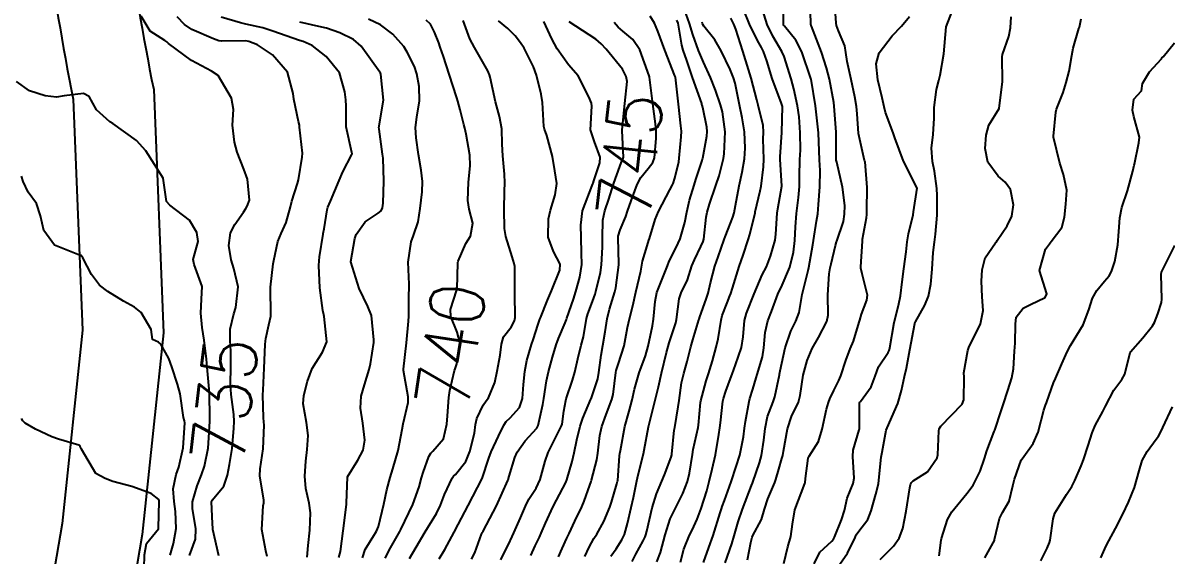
# Model space of a CAD drawing. Header units: metres. Extents: x 318500 to 325275, y 7408834 to 7428799.
# Drawn here: x 322055.6 to 322140.5, y 7417066.6 to 7417106.1 of the extents above; entities that cross this region are included whole.
import ezdxf
from ezdxf.enums import TextEntityAlignment as Align

# ---------------------------------------------------------------- set-up
doc = ezdxf.new("R2010")
doc.units = ezdxf.units.M
doc.header["$MEASUREMENT"] = 0
for name, color, linetype in [('Cotas', 45, 'Continuous'), ('Curvas de Nivel 1m', 11, 'Continuous'), ('Curvas de Nivel 5m', 15, 'Continuous'), ('Vias Primárias', 230, 'Continuous')]:
    doc.layers.add(name, color=color, linetype=linetype)
doc.styles.add('Style-STANDARD', font='STANDARD.shx')

msp = doc.modelspace()

# ---------------------------------------------------------------- linework, layer by layer
at = {"layer": 'Curvas de Nivel 1m', "flags": 128}
for points, elevation in [([(322099.292, 7417066.518), (322099.674, 7417067.05), (322100.105, 7417067.712), (322100.29, 7417068.131), (322100.516, 7417068.945), (322100.799, 7417070.124), (322100.974, 7417070.868), (322101.221, 7417072.118), (322101.312, 7417072.551), (322101.713, 7417074.111), (322101.773, 7417074.396), (322102.085, 7417076.106), (322102.419, 7417077.493), (322102.582, 7417078.099), (322102.832, 7417079.099), (322103.041, 7417080.092), (322103.416, 7417081.637), (322103.54, 7417082.085), (322103.611, 7417082.346), (322103.886, 7417083.172), (322104.124, 7417083.851), (322104.174, 7417084.077), (322104.368, 7417085.63), (322104.514, 7417086.074), (322104.972, 7417087.038), (322105.312, 7417088.066), (322105.491, 7417088.53), (322105.972, 7417089.518), (322106.144, 7417089.891), (322106.187, 7417090.057), (322106.361, 7417091.699), (322106.431, 7417092.054), (322106.616, 7417092.651), (322107.095, 7417094.044), (322107.321, 7417094.76), (322107.654, 7417096.036), (322107.713, 7417096.388), (322107.765, 7417098.035), (322107.583, 7417099.516), (322107.435, 7417100.04), (322107.048, 7417101.124), (322106.682, 7417102.052), (322106.157, 7417103.213), (322105.791, 7417104.066), (322105.373, 7417105.264), (322105.118, 7417106.076), (322104.5, 7417107.802)], 748), ([(322106.163, 7417066.052), (322106.559, 7417067.165), (322106.874, 7417068.042), (322107.4, 7417069.727), (322107.497, 7417070.033), (322107.552, 7417070.192), (322107.719, 7417070.649), (322108.217, 7417072.023), (322108.605, 7417073.17), (322108.854, 7417074.014), (322109.14, 7417075.366), (322109.224, 7417076.008), (322109.29, 7417076.515), (322109.559, 7417078.004), (322109.614, 7417078.212), (322109.834, 7417078.909), (322110.077, 7417079.767), (322110.15, 7417079.997), (322110.54, 7417081.317), (322110.65, 7417081.992), (322110.751, 7417083.127), (322110.951, 7417083.989), (322111.208, 7417084.69), (322111.685, 7417085.982), (322111.764, 7417086.149), (322111.935, 7417086.458), (322112.571, 7417087.971), (322112.845, 7417089.089), (322112.939, 7417089.966), (322112.995, 7417090.965), (322113.07, 7417091.964), (322113.213, 7417093.153), (322113.287, 7417093.961), (322113.3, 7417094.702), (322113.329, 7417095.961), (322113.363, 7417096.668), (322113.354, 7417097.961), (322113.27, 7417099.131), (322113.157, 7417099.964), (322112.882, 7417101.215), (322112.675, 7417101.972), (322112.164, 7417103.612), (322111.995, 7417103.983), (322111.313, 7417105.125), (322110.894, 7417105.999), (322110.303, 7417107.924)], 752), ([(322107.785, 7417066.028), (322108.264, 7417067.438), (322108.439, 7417068.019), (322108.744, 7417069.053), (322109.066, 7417070.01), (322109.738, 7417071.762), (322109.809, 7417071.929), (322109.836, 7417071.999), (322110.32, 7417073.436), (322110.463, 7417073.993), (322110.652, 7417075.121), (322110.746, 7417075.99), (322110.919, 7417076.873), (322111.341, 7417077.985), (322111.462, 7417078.347), (322111.801, 7417079.98), (322111.81, 7417080.021), (322111.853, 7417080.271), (322112.224, 7417081.975), (322112.646, 7417083.211), (322113.032, 7417083.963), (322113.261, 7417084.608), (322113.5, 7417085.956), (322113.948, 7417087.739), (322114, 7417087.949), (322114.287, 7417089.633), (322114.335, 7417089.945), (322114.561, 7417091.382), (322114.652, 7417091.94), (322114.716, 7417092.642), (322114.815, 7417093.942), (322114.824, 7417095.167), (322114.773, 7417095.943), (322114.736, 7417097.287), (322114.71, 7417097.944), (322114.53, 7417099.521), (322114.473, 7417099.946), (322114.154, 7417101.935), (322114.141, 7417101.985), (322113.465, 7417103.961), (322113.036, 7417104.825), (322112.189, 7417105.868), (322112.141, 7417105.932), (322112.116, 7417105.981), (322112.097, 7417106.076), (322112.109, 7417107.982)], 753), ([(322109.435, 7417066.232), (322109.683, 7417067.518), (322109.774, 7417067.914), (322109.817, 7417067.999), (322110.463, 7417069.238), (322110.698, 7417069.99), (322110.954, 7417070.761), (322111.46, 7417071.983), (322111.528, 7417072.197), (322111.755, 7417072.983), (322111.986, 7417073.757), (322112.047, 7417073.976), (322112.111, 7417074.311), (322112.397, 7417075.971), (322112.71, 7417076.873), (322113.212, 7417077.959), (322113.345, 7417078.44), (322113.576, 7417079.954), (322113.861, 7417081.056), (322114.239, 7417081.944), (322114.697, 7417082.753), (322115.336, 7417083.928), (322115.431, 7417084.403), (322115.396, 7417085.928), (322115.49, 7417087.472), (322115.576, 7417087.926), (322115.647, 7417088.232), (322115.975, 7417089.589), (322116.048, 7417089.851), (322116.066, 7417089.919), (322116.555, 7417091.361), (322116.65, 7417091.914), (322116.656, 7417092.553), (322116.49, 7417093.923), (322116.058, 7417095.771), (322116.024, 7417095.93), (322116.021, 7417095.97), (322116.023, 7417097.931), (322116.02, 7417098.001), (322115.874, 7417099.932), (322115.843, 7417100.204), (322115.513, 7417101.936), (322115.304, 7417102.787), (322114.941, 7417103.942), (322114.189, 7417105.88), (322114.167, 7417105.927), (322114.156, 7417105.951), (322114.149, 7417105.992), (322114.08, 7417107.952)], 754), ([(322116.296, 7417065.914), (322116.855, 7417066.725), (322117.428, 7417067.903), (322117.509, 7417068.086), (322117.697, 7417068.374), (322118.365, 7417069.236), (322118.628, 7417069.886), (322118.97, 7417071.119), (322119.154, 7417071.879), (322119.221, 7417072.405), (322119.372, 7417073.876), (322119.426, 7417074.224), (322119.744, 7417075.871), (322119.802, 7417076.038), (322120.607, 7417077.858), (322120.862, 7417078.827), (322121.087, 7417079.851), (322121.244, 7417080.465), (322121.502, 7417081.846), (322121.863, 7417083.804), (322121.87, 7417083.84), (322121.876, 7417083.865), (322121.901, 7417083.921), (322122.604, 7417085.149), (322122.876, 7417085.831), (322123.053, 7417086.72), (322123.14, 7417087.828), (322123.22, 7417089.075), (322123.312, 7417089.83), (322123.401, 7417090.417), (322123.527, 7417091.827), (322123.511, 7417093.307), (322123.486, 7417093.828), (322123.333, 7417095.115), (322123.177, 7417095.833), (322123.087, 7417096.822), (322123.224, 7417097.833), (322123.306, 7417099.03), (322123.292, 7417099.832), (322123.47, 7417101.17), (322123.635, 7417101.828), (322123.74, 7417102.233), (322124.025, 7417103.822), (322124.19, 7417105.82), (322124.963, 7417107.809)], 757), ([(322104.45, 7417066.072), (322104.702, 7417067.042), (322105.122, 7417068.066), (322105.317, 7417068.44), (322105.702, 7417069.255), (322105.999, 7417070.056), (322106.41, 7417071.369), (322106.6, 7417072.047), (322106.821, 7417072.977), (322107.067, 7417074.041), (322107.303, 7417075.555), (322107.372, 7417076.036), (322107.425, 7417076.407), (322107.605, 7417078.033), (322107.644, 7417078.212), (322107.831, 7417078.759), (322108.173, 7417079.697), (322108.292, 7417080.023), (322108.548, 7417080.71), (322108.98, 7417082.013), (322109.102, 7417082.792), (322109.209, 7417084.01), (322109.354, 7417084.563), (322109.93, 7417086), (322110.535, 7417087.403), (322110.834, 7417087.991), (322111.155, 7417088.795), (322111.487, 7417089.985), (322111.55, 7417090.421), (322111.641, 7417091.984), (322111.68, 7417092.317), (322111.984, 7417093.98), (322111.984, 7417094.028), (322111.867, 7417095.982), (322111.866, 7417096.18), (322111.984, 7417097.982), (322112.03, 7417099.902), (322112.02, 7417099.981), (322111.968, 7417100.126), (322111.273, 7417101.993), (322110.863, 7417103.296), (322110.612, 7417104.003), (322110.463, 7417104.296), (322110.178, 7417104.815), (322109.592, 7417106.016), (322109.163, 7417107.063)], 751), ([(322073.756, 7417066.479), (322073.666, 7417066.908), (322073.37, 7417068.485), (322073.467, 7417070.243), (322073.523, 7417070.483), (322073.522, 7417070.674), (322073.221, 7417072.488), (322073.248, 7417072.986), (322073.474, 7417074.484), (322073.543, 7417076.239), (322073.526, 7417076.484), (322073.498, 7417076.781), (322073.451, 7417078.486), (322073.46, 7417078.851), (322073.532, 7417080.485), (322073.612, 7417082.229), (322073.637, 7417082.483), (322073.674, 7417082.682), (322073.888, 7417083.69), (322074.032, 7417084.344), (322074.044, 7417084.479), (322074.014, 7417086.394), (322074.017, 7417086.479), (322074.21, 7417088.215), (322074.25, 7417088.477), (322074.559, 7417089.887), (322074.793, 7417090.472), (322075.167, 7417091.293), (322075.491, 7417092.465), (322075.601, 7417092.877), (322076.027, 7417094.195), (322076.092, 7417094.459), (322076.364, 7417096.147), (322076.381, 7417096.455), (322076.173, 7417098.374), (322076.163, 7417098.459), (322076.16, 7417098.528), (322076.093, 7417098.795), (322075.739, 7417100.464), (322075.694, 7417100.886), (322075.286, 7417102.469), (322074.159, 7417103.758), (322073.035, 7417104.497), (322072.412, 7417104.746), (322072.173, 7417104.781), (322070.386, 7417104.75), (322070.172, 7417104.784), (322069.772, 7417104.946), (322068.181, 7417105.62), (322067.617, 7417106.001), (322067.073, 7417106.577)], 736), ([(322076.739, 7417066.444), (322076.805, 7417067.311), (322076.921, 7417068.442), (322076.991, 7417069.729), (322076.892, 7417070.442), (322076.643, 7417071.53), (322076.556, 7417072.448), (322076.627, 7417073.577), (322076.745, 7417074.445), (322076.799, 7417075.464), (322076.676, 7417076.447), (322076.431, 7417077.83), (322076.477, 7417078.45), (322076.766, 7417079.516), (322077.1, 7417080.441), (322077.862, 7417081.666), (322078.2, 7417082.425), (322078.008, 7417084.319), (322077.98, 7417084.429), (322077.905, 7417084.769), (322077.669, 7417086.434), (322077.599, 7417088.088), (322077.617, 7417088.435), (322077.655, 7417088.734), (322077.924, 7417090.431), (322077.935, 7417090.477), (322077.986, 7417090.829), (322078.21, 7417092.224), (322078.272, 7417092.426), (322078.476, 7417092.884), (322079.1, 7417094.414), (322079.389, 7417095.06), (322080.059, 7417096.336), (322080.079, 7417096.38), (322080.079, 7417096.4), (322080.061, 7417096.481), (322079.638, 7417098.407), (322079.626, 7417099.928), (322079.611, 7417100.407), (322079.532, 7417100.995), (322079.139, 7417102.415), (322078.158, 7417103.634), (322077.117, 7417104.446), (322076.446, 7417104.729), (322076.174, 7417104.811), (322075.667, 7417104.973), (322074.18, 7417105.5), (322073.432, 7417105.74), (322072.185, 7417106.034), (322071.79, 7417106.12), (322070.349, 7417106.538)], 737), ([(322079.093, 7417066.408), (322079.218, 7417066.855), (322079.402, 7417068.404), (322079.653, 7417070.344), (322079.658, 7417070.401), (322079.659, 7417070.452), (322079.74, 7417072.4), (322080.503, 7417073.648), (322080.9, 7417074.389), (322081.027, 7417075.138), (322080.858, 7417076.389), (322080.702, 7417077.496), (322080.754, 7417078.391), (322080.985, 7417079.236), (322081.346, 7417080.385), (322081.445, 7417080.793), (322081.675, 7417082.382), (322081.68, 7417082.575), (322081.51, 7417084.384), (322081.247, 7417085.05), (322080.587, 7417086.393), (322079.987, 7417088.362), (322079.99, 7417088.4), (322080.271, 7417090.101), (322080.369, 7417090.396), (322081.048, 7417091.335), (322082.004, 7417091.991), (322082.222, 7417092.161), (322082.324, 7417092.375), (322082.371, 7417092.732), (322082.419, 7417094.374), (322082.369, 7417096.062), (322082.338, 7417096.376), (322082.088, 7417098.228), (322082.069, 7417098.38), (322082.07, 7417098.4), (322082.091, 7417098.473), (322082.404, 7417100.376), (322082.215, 7417102.303), (322082.188, 7417102.379), (322082.141, 7417102.467), (322080.739, 7417104.394), (322080.175, 7417104.873), (322079.154, 7417105.39), (322078.183, 7417105.72), (322077.603, 7417105.857), (322076.187, 7417106.169)], 738), ([(322080.842, 7417066.388), (322081.039, 7417067.017), (322081.685, 7417068.038), (322081.821, 7417068.245), (322081.89, 7417068.377), (322082.021, 7417068.703), (322082.436, 7417070.369), (322082.656, 7417071.436), (322082.888, 7417072.363), (322083.106, 7417073.003), (322083.495, 7417074.354), (322083.786, 7417075.909), (322083.869, 7417076.349), (322084.227, 7417077.93), (322084.237, 7417078.344), (322083.895, 7417080.304), (322083.888, 7417080.349), (322083.892, 7417080.391), (322084.11, 7417082.346), (322084.266, 7417083.972), (322084.277, 7417084.344), (322084.293, 7417085.976), (322084.313, 7417086.344), (322084.315, 7417086.725), (322084.232, 7417088.346), (322084.466, 7417089.849), (322084.641, 7417090.34), (322084.976, 7417091.355), (322085.12, 7417092.333), (322085.268, 7417093.577), (322085.3, 7417094.331), (322085.189, 7417095.186), (322085, 7417096.336), (322084.828, 7417097.589), (322084.779, 7417098.34), (322084.873, 7417099.114), (322085.088, 7417100.335), (322085.062, 7417101.4), (322084.874, 7417102.339), (322084.698, 7417102.891), (322084.164, 7417103.943), (322083.905, 7417104.354), (322083.104, 7417105.291), (322082.186, 7417105.963), (322081.289, 7417106.389)], 739), ([(322084.338, 7417066.34), (322084.836, 7417067.169), (322085.505, 7417068.323), (322085.693, 7417068.631), (322086.343, 7417069.674), (322086.644, 7417070.311), (322086.942, 7417071.088), (322087.498, 7417072.302), (322087.597, 7417072.447), (322087.744, 7417072.588), (322088.508, 7417073.54), (322088.822, 7417074.284), (322089.154, 7417075.649), (322089.244, 7417076.278), (322089.337, 7417076.736), (322089.812, 7417077.719), (322090.038, 7417078.045), (322090.198, 7417078.264), (322090.674, 7417079.421), (322090.841, 7417080.255), (322091.058, 7417081.449), (322091.163, 7417082.251), (322091.318, 7417082.809), (322091.889, 7417083.525), (322092.132, 7417084.002), (322092.174, 7417084.237), (322092.158, 7417086.006), (322092.162, 7417086.238), (322092.155, 7417088.031), (322092.118, 7417088.238), (322091.958, 7417088.742), (322091.499, 7417090.247), (322091.379, 7417090.859), (322091.368, 7417092.25), (322091.395, 7417093.621), (322091.41, 7417094.249), (322091.394, 7417094.895), (322091.27, 7417096.252), (322091.22, 7417097.106), (322091.186, 7417098.254), (322091.021, 7417099.178), (322090.728, 7417100.261), (322090.322, 7417102.083), (322090.266, 7417102.268), (322090.144, 7417102.563), (322089.155, 7417104.285), (322088.822, 7417104.936), (322088.322, 7417106.298)], 741), ([(322086.527, 7417066.311), (322086.97, 7417067.008), (322087.646, 7417068.3), (322087.664, 7417068.327), (322087.691, 7417068.386), (322088.691, 7417070.285), (322089.74, 7417072.27), (322090.231, 7417073.795), (322090.408, 7417074.26), (322090.95, 7417075.421), (322091.338, 7417076.247), (322091.515, 7417076.523), (322091.798, 7417076.779), (322092.497, 7417077.546), (322092.721, 7417078.231), (322092.802, 7417079.264), (322092.895, 7417080.23), (322093.048, 7417081.038), (322093.398, 7417082.225), (322093.517, 7417082.582), (322093.893, 7417083.74), (322094.013, 7417084.103), (322094.056, 7417084.218), (322094.595, 7417085.534), (322094.888, 7417086.206), (322095.505, 7417087.756), (322095.514, 7417088.197), (322095.023, 7417089.145), (322094.623, 7417090.21), (322094.652, 7417091.558), (322094.801, 7417092.208), (322095.157, 7417093.338), (322095.27, 7417094.201), (322095.125, 7417095.123), (322094.956, 7417096.207), (322094.539, 7417097.757), (322094.36, 7417098.216), (322094.31, 7417098.435), (322094.222, 7417100.218), (322094.119, 7417100.834), (322093.756, 7417102.224), (322093.533, 7417102.843), (322092.848, 7417104.233), (322092.585, 7417104.646), (322092.179, 7417105.15), (322091.632, 7417105.696), (322090.944, 7417106.259)], 742), ([(322088.943, 7417066.281), (322089.187, 7417066.757), (322089.688, 7417068.143), (322089.723, 7417068.236), (322089.738, 7417068.269), (322089.801, 7417068.378), (322090.805, 7417070.254), (322091.636, 7417072.139), (322091.682, 7417072.241), (322091.694, 7417072.287), (322091.743, 7417072.461), (322092.157, 7417073.844), (322092.329, 7417074.234), (322092.931, 7417075.076), (322093.788, 7417076.029), (322093.889, 7417076.219), (322094.247, 7417077.78), (322094.318, 7417078.213), (322094.507, 7417079.543), (322094.659, 7417080.208), (322094.957, 7417081.3), (322095.223, 7417082.2), (322095.394, 7417082.68), (322095.895, 7417083.836), (322095.996, 7417084.092), (322096.025, 7417084.188), (322096.505, 7417085.598), (322096.694, 7417086.179), (322096.995, 7417087.229), (322097.13, 7417088.172), (322097.114, 7417089.022), (322097.088, 7417090.173), (322097.07, 7417091.098), (322097.183, 7417092.172), (322097.902, 7417094.036), (322097.952, 7417094.161), (322097.972, 7417094.219), (322098.033, 7417094.387), (322098.473, 7417095.736), (322098.492, 7417096.156), (322098.077, 7417097.292), (322097.772, 7417098.165), (322097.878, 7417099.934), (322097.852, 7417100.164), (322097.655, 7417100.629), (322096.854, 7417102.179), (322096.152, 7417103.011), (322095.308, 7417104.203), (322094.906, 7417104.938), (322094.308, 7417106.218)], 743), ([(322091.105, 7417066.248), (322091.292, 7417066.619), (322091.677, 7417067.386), (322091.963, 7417067.96), (322092.091, 7417068.236), (322092.585, 7417069.347), (322092.944, 7417070.228), (322093.191, 7417070.752), (322093.73, 7417071.574), (322094.044, 7417072.215), (322094.413, 7417073.557), (322094.63, 7417074.207), (322095.443, 7417075.851), (322095.616, 7417076.193), (322095.662, 7417076.322), (322095.806, 7417077.285), (322095.933, 7417078.074), (322095.959, 7417078.188), (322096.434, 7417079.588), (322096.622, 7417080.178), (322096.842, 7417081.158), (322097.09, 7417082.172), (322097.247, 7417082.802), (322097.486, 7417084.166), (322097.57, 7417084.5), (322097.919, 7417085.417), (322098.12, 7417085.966), (322098.182, 7417086.157), (322098.514, 7417087.585), (322098.598, 7417088.154), (322098.671, 7417089.452), (322098.67, 7417090.153), (322098.693, 7417091.46), (322098.83, 7417092.152), (322099.134, 7417093.034), (322099.49, 7417094.145), (322099.623, 7417094.557), (322100.054, 7417095.716), (322100.188, 7417096.008), (322100.228, 7417096.137), (322100.12, 7417098.109), (322100.117, 7417098.14), (322100.118, 7417098.167), (322100.335, 7417100.137), (322100.494, 7417101.776), (322100.436, 7417102.136), (322100.148, 7417102.689), (322098.94, 7417104.158), (322098.57, 7417104.561), (322098.177, 7417104.908), (322096.19, 7417106.19)], 744), ([(322095.391, 7417066.467), (322095.673, 7417067.072), (322096.026, 7417067.843), (322096.184, 7417068.183), (322096.622, 7417069.099), (322097.124, 7417070.169), (322097.299, 7417070.584), (322097.734, 7417071.793), (322097.829, 7417072.069), (322097.856, 7417072.159), (322098.242, 7417073.676), (322098.319, 7417074.155), (322098.474, 7417075.462), (322098.62, 7417076.152), (322098.927, 7417077.025), (322099.354, 7417078.145), (322099.447, 7417078.522), (322099.661, 7417080.142), (322099.69, 7417080.304), (322099.857, 7417080.81), (322100.275, 7417082.134), (322100.526, 7417083.495), (322100.67, 7417084.128), (322100.926, 7417085.113), (322101.135, 7417086.122), (322101.512, 7417087.683), (322101.595, 7417088.115), (322101.638, 7417088.431), (322101.972, 7417089.56), (322102.113, 7417089.973), (322102.154, 7417090.107), (322102.581, 7417091.521), (322102.822, 7417092.098), (322103.657, 7417093.717), (322103.864, 7417094.082), (322103.92, 7417094.193), (322104.037, 7417094.574), (322104.324, 7417095.809), (322104.368, 7417096.077), (322104.51, 7417097.65), (322104.53, 7417098.076), (322104.496, 7417098.478), (322104.3, 7417100.087), (322104.133, 7417101.636), (322104.077, 7417102.091), (322104.051, 7417102.181), (322103.296, 7417104.099), (322102.778, 7417105.51), (322102.541, 7417106.106), (322102.198, 7417106.62)], 746), ([(322097.346, 7417066.483), (322097.675, 7417067.17), (322098.024, 7417067.817), (322098.236, 7417068.155), (322098.763, 7417069.086), (322099.211, 7417070.145), (322099.338, 7417070.522), (322099.736, 7417071.876), (322099.788, 7417072.09), (322099.796, 7417072.139), (322099.932, 7417073.973), (322099.956, 7417074.137), (322099.992, 7417074.356), (322100.326, 7417076.132), (322100.658, 7417077.277), (322100.869, 7417078.124), (322101.035, 7417078.919), (322101.393, 7417080.117), (322101.863, 7417081.392), (322102.069, 7417082.107), (322102.378, 7417083.618), (322102.459, 7417084.102), (322102.583, 7417085.437), (322102.711, 7417086.098), (322103.191, 7417087.339), (322103.49, 7417088.087), (322103.629, 7417088.411), (322103.965, 7417089.079), (322104.295, 7417089.757), (322104.427, 7417090.076), (322104.779, 7417091.292), (322104.923, 7417092.071), (322105.126, 7417092.962), (322105.468, 7417094.066), (322105.602, 7417094.499), (322106.058, 7417095.899), (322106.097, 7417096.021), (322106.107, 7417096.059), (322106.425, 7417097.715), (322106.447, 7417098.055), (322106.407, 7417098.369), (322106.108, 7417099.824), (322106.066, 7417100.017), (322106.056, 7417100.061), (322106.04, 7417100.132), (322105.349, 7417102.072), (322104.924, 7417103.313), (322104.647, 7417104.083), (322104.549, 7417104.459), (322104.276, 7417106.089), (322104.194, 7417106.325)], 747), ([(322100.861, 7417066.122), (322101.133, 7417066.653), (322101.683, 7417067.646), (322101.838, 7417067.957), (322101.892, 7417068.107), (322101.96, 7417068.373), (322102.356, 7417070.1), (322102.67, 7417071.152), (322103.072, 7417072.09), (322103.272, 7417072.562), (322103.767, 7417073.871), (322103.82, 7417074.028), (322103.828, 7417074.079), (322103.996, 7417075.869), (322104.03, 7417076.078), (322104.291, 7417077.597), (322104.357, 7417078.075), (322104.54, 7417079.373), (322104.709, 7417080.071), (322104.963, 7417080.965), (322105.232, 7417082.066), (322105.371, 7417082.571), (322105.828, 7417084.061), (322105.844, 7417084.118), (322105.903, 7417084.277), (322106.374, 7417085.603), (322106.513, 7417086.051), (322106.694, 7417086.805), (322107.007, 7417088.044), (322107.251, 7417088.75), (322107.706, 7417090.034), (322107.776, 7417090.24), (322107.991, 7417090.791), (322108.344, 7417091.686), (322108.445, 7417092.023), (322108.553, 7417092.56), (322108.827, 7417094.018), (322109.035, 7417095.025), (322109.203, 7417096.013), (322109.264, 7417096.821), (322109.207, 7417098.019), (322109.043, 7417099.078), (322108.849, 7417100.023), (322108.511, 7417101.649), (322108.407, 7417102.027), (322108.149, 7417102.659), (322107.476, 7417104.04), (322107.002, 7417104.871), (322106.188, 7417105.873), (322106.124, 7417105.996), (322106.103, 7417106.061), (322106.072, 7417106.182)], 749), ([(322114.379, 7417065.939), (322114.804, 7417066.802), (322115.686, 7417067.635), (322115.829, 7417067.777), (322115.901, 7417067.918), (322116.412, 7417069.21), (322116.631, 7417069.911), (322116.827, 7417070.811), (322117.27, 7417071.905), (322117.352, 7417072.297), (322117.256, 7417073.905), (322117.292, 7417074.39), (322117.738, 7417075.901), (322117.747, 7417075.954), (322117.761, 7417077.901), (322117.774, 7417077.947), (322117.822, 7417078.01), (322118.629, 7417079.097), (322118.905, 7417079.884), (322119.16, 7417080.581), (322119.876, 7417081.63), (322119.963, 7417081.784), (322119.985, 7417081.868), (322120.004, 7417081.991), (322120.339, 7417083.863), (322120.653, 7417085.125), (322120.809, 7417085.857), (322120.917, 7417086.884), (322121.048, 7417087.854), (322121.221, 7417089.106), (322121.293, 7417089.857), (322121.39, 7417090.455), (322121.726, 7417091.853), (322121.769, 7417092.096), (322122.03, 7417093.85), (322121.021, 7417095.86), (322120.375, 7417097.578), (322120.284, 7417097.868), (322120.095, 7417098.35), (322119.683, 7417099.454), (322119.589, 7417099.878), (322119.446, 7417100.554), (322119.121, 7417101.885), (322118.978, 7417103.068), (322119.208, 7417103.884), (322120.183, 7417105.149), (322120.874, 7417105.863), (322121.46, 7417106.599)], 756), ([(322119.288, 7417066.254), (322119.672, 7417066.671), (322120.276, 7417067.266), (322120.703, 7417067.855), (322120.977, 7417068.575), (322121.224, 7417069.847), (322121.49, 7417071.596), (322121.546, 7417071.843), (322121.605, 7417071.979), (322121.744, 7417072.108), (322122.797, 7417072.787), (322123.513, 7417073.823), (322123.56, 7417074.036), (322123.639, 7417075.822), (322123.666, 7417075.957), (322123.804, 7417076.174), (322125.373, 7417077.797), (322125.509, 7417078.111), (322125.517, 7417079.795), (322125.511, 7417080.139), (322125.794, 7417081.791), (322125.882, 7417082.01), (322126.728, 7417083.778), (322126.939, 7417084.75), (322126.859, 7417085.781), (322126.804, 7417086.925), (322126.854, 7417087.781), (322127.077, 7417088.67), (322127.861, 7417089.771), (322127.914, 7417089.838), (322127.983, 7417089.95), (322128.718, 7417091.04), (322129.067, 7417091.754), (322129.178, 7417092.597), (322128.969, 7417093.756), (322128.574, 7417094.291), (322128.05, 7417094.731), (322127.277, 7417095.778), (322127.075, 7417096.78), (322127.169, 7417097.779), (322127.362, 7417098.517), (322128.12, 7417099.77), (322128.384, 7417101.766), (322128.342, 7417103.593), (322128.36, 7417103.767), (322128.853, 7417105.097), (322128.974, 7417105.758), (322129.013, 7417106.563)], 758), ([(322123.671, 7417066.543), (322123.818, 7417067.688), (322123.842, 7417067.818), (322124.293, 7417069.229), (322124.616, 7417069.807), (322125.734, 7417071.16), (322126.186, 7417071.783), (322126.708, 7417072.823), (322127.041, 7417073.771), (322127.212, 7417074.335), (322127.756, 7417075.761), (322127.801, 7417075.876), (322128.271, 7417077.299), (322128.413, 7417077.754), (322128.766, 7417078.82), (322129.06, 7417079.748), (322129.184, 7417080.423), (322129.266, 7417081.746), (322129.305, 7417082.327), (322129.345, 7417083.746), (322129.397, 7417084.258), (322129.918, 7417084.927), (322130.457, 7417085.197), (322131.544, 7417085.716), (322131.665, 7417085.983), (322131.123, 7417087.723), (322131.563, 7417089.303), (322131.869, 7417089.712), (322131.912, 7417089.78), (322131.983, 7417089.883), (322132.787, 7417090.913), (322132.982, 7417091.7), (322133.075, 7417092.649), (322133.156, 7417093.699), (322132.905, 7417094.848), (322132.618, 7417095.704), (322132.168, 7417097.63), (322132.163, 7417097.709), (322132.326, 7417099.498), (322132.387, 7417099.707), (322132.876, 7417100.959), (322133.097, 7417101.7), (322133.316, 7417102.535), (322133.52, 7417103.697), (322133.625, 7417104.248), (322134.052, 7417105.691), (322134.081, 7417105.812), (322134.207, 7417106.413)], 759), ([(322068.008, 7417066.557), (322068.446, 7417067.785), (322068.458, 7417068.552), (322068.216, 7417070.043), (322068.218, 7417070.555), (322068.556, 7417071.723), (322068.894, 7417072.548), (322069.1, 7417073.196), (322069.371, 7417074.544), (322069.416, 7417074.901), (322069.506, 7417076.543), (322069.514, 7417076.824), (322069.475, 7417078.543), (322069.453, 7417078.917), (322069.314, 7417080.545), (322069.256, 7417081.146), (322069.076, 7417082.548), (322068.95, 7417083.483), (322068.835, 7417084.551), (322068.876, 7417085.59), (322068.934, 7417086.55), (322068.335, 7417088.167), (322068.278, 7417088.557), (322068.632, 7417089.891), (322068.543, 7417090.554), (322067.993, 7417091.455), (322066.537, 7417092.582), (322066.289, 7417092.862), (322066.03, 7417094.59), (322064.765, 7417096.609), (322064.072, 7417097.391), (322062.301, 7417098.638), (322062.091, 7417098.759), (322061.095, 7417099.65), (322060.546, 7417100.663), (322060.113, 7417100.886), (322058.691, 7417100.691), (322058.109, 7417100.606), (322057.278, 7417100.708), (322056.115, 7417101.061), (322055.156, 7417101.765)], 734), ([(322066.549, 7417066.577), (322066.797, 7417067.449), (322067.004, 7417068.57), (322066.952, 7417069.82), (322066.846, 7417070.573), (322066.789, 7417071.509), (322067.01, 7417072.571), (322067.206, 7417073.11), (322067.521, 7417074.564), (322067.639, 7417076.413), (322067.615, 7417076.563), (322067.54, 7417076.817), (322067.3, 7417078.568), (322067.117, 7417079.284), (322066.687, 7417080.577), (322066.462, 7417081.187), (322065.867, 7417082.251), (322065.69, 7417082.414), (322065.238, 7417082.599), (322065.14, 7417083.343), (322064.397, 7417084.613), (322063.906, 7417084.996), (322063.087, 7417085.453), (322061.923, 7417086.159), (322061.302, 7417086.649), (322060.717, 7417087.437), (322060.084, 7417088.668), (322059.952, 7417088.837), (322059.71, 7417088.918), (322057.964, 7417089.61), (322057.174, 7417090.708), (322056.923, 7417091.783), (322056.625, 7417092.714), (322056.018, 7417093.558), (322055.634, 7417094.334), (322055.524, 7417094.728)], 733), ([(322131.213, 7417066.171), (322131.681, 7417067.105), (322131.867, 7417067.527), (322131.91, 7417067.707), (322132.126, 7417069.292), (322132.27, 7417069.702), (322133.134, 7417071.089), (322133.515, 7417071.683), (322133.598, 7417071.827), (322133.747, 7417072.132), (322134.219, 7417073.22), (322134.377, 7417073.674), (322134.734, 7417074.722), (322135.034, 7417075.668), (322135.243, 7417076.228), (322135.816, 7417077.267), (322136.03, 7417077.657), (322136.647, 7417078.838), (322137.241, 7417079.639), (322137.452, 7417080.04), (322137.849, 7417081.63), (322137.881, 7417081.692), (322138.781, 7417082.731), (322139.505, 7417083.614), (322139.657, 7417083.86), (322139.914, 7417084.51), (322140.179, 7417085.353), (322140.21, 7417085.606), (322140.143, 7417087.421), (322140.169, 7417087.607), (322140.409, 7417088.048), (322141.178, 7417089.592)], 761), ([(322135.671, 7417066.398), (322136.069, 7417067.27), (322136.264, 7417067.651), (322136.77, 7417068.578), (322137.31, 7417069.636), (322137.729, 7417070.526), (322138.185, 7417071.623), (322138.521, 7417072.856), (322138.736, 7417073.616), (322139.107, 7417074.283), (322139.794, 7417075.209), (322139.96, 7417075.436), (322140.061, 7417075.597), (322140.272, 7417076.063), (322140.984, 7417077.593)], 762), ([(322064.623, 7417065.628), (322064.647, 7417066.605), (322064.813, 7417067.463), (322065.689, 7417068.546), (322065.7, 7417068.58), (322065.739, 7417070.59), (322065.712, 7417070.72), (322065.143, 7417071.175), (322063.726, 7417071.694), (322062.303, 7417072.063), (322061.735, 7417072.275), (322061.046, 7417072.65), (322059.985, 7417074.448), (322059.878, 7417074.668), (322059.828, 7417074.727), (322059.771, 7417074.757), (322058.278, 7417075.195), (322057.777, 7417075.362), (322056.555, 7417075.94), (322055.787, 7417076.397), (322055.624, 7417076.558), (322055.51, 7417076.724)], 732)]:
    msp.add_lwpolyline(points, dxfattribs=dict(at, elevation=elevation))
at = {"layer": 'Curvas de Nivel 5m', "flags": 128}
for points, elevation in [([(322112.13, 7417065.973), (322112.434, 7417067.213), (322112.646, 7417067.966), (322112.77, 7417068.898), (322112.942, 7417069.962), (322113.692, 7417071.904), (322113.713, 7417071.95), (322113.722, 7417071.968), (322113.745, 7417072.274), (322113.929, 7417073.786), (322114.004, 7417073.946), (322114.7, 7417075.022), (322114.97, 7417075.932), (322115.307, 7417077.42), (322115.448, 7417077.926), (322115.542, 7417078.206), (322115.834, 7417078.821), (322116.208, 7417079.553), (322116.366, 7417079.915), (322116.733, 7417081.045), (322117.069, 7417081.908), (322117.31, 7417082.481), (322117.737, 7417083.902), (322117.77, 7417084.034), (322117.909, 7417084.475), (322118.297, 7417085.521), (322118.345, 7417085.894), (322117.954, 7417087.479), (322117.86, 7417087.901), (322117.858, 7417088.004), (322117.965, 7417089.9), (322117.964, 7417089.916), (322117.982, 7417090.062), (322118.273, 7417091.629), (322118.294, 7417091.896), (322118.301, 7417092.184), (322118.324, 7417093.896), (322118.168, 7417095.789), (322118.136, 7417095.899), (322118.063, 7417096.127), (322117.681, 7417097.906), (322117.571, 7417099.374), (322117.528, 7417099.909), (322117.403, 7417100.628), (322117.124, 7417101.915), (322116.832, 7417103.247), (322116.744, 7417103.921), (322116.666, 7417104.413), (322116.186, 7417105.526), (322116.043, 7417105.931), (322116.018, 7417106.106), (322115.896, 7417107.933)], 755), ([(322070.186, 7417066.532), (322069.728, 7417068.501), (322069.721, 7417068.54), (322069.72, 7417068.569), (322069.694, 7417068.942), (322069.632, 7417070.541), (322069.646, 7417070.606), (322069.712, 7417070.704), (322070.543, 7417071.713), (322070.815, 7417072.524), (322070.962, 7417073.311), (322071.16, 7417074.519), (322071.291, 7417076.024), (322071.313, 7417076.517), (322071.282, 7417077.033), (322071.09, 7417078.521), (322071.042, 7417079.312), (322071.073, 7417080.522), (322071.073, 7417081.733), (322071.02, 7417082.523), (322071.029, 7417083.376), (322071.298, 7417084.519), (322071.442, 7417084.982), (322071.6, 7417086.515), (322071.3, 7417087.877), (322071.087, 7417088.523), (322070.912, 7417089.579), (322071.044, 7417090.524), (322071.353, 7417091.156), (322072.003, 7417092.064), (322072.182, 7417092.332), (322072.281, 7417092.506), (322072.456, 7417092.945), (322072.306, 7417094.506), (322072.041, 7417095.266), (322071.548, 7417096.518), (322071.342, 7417097.249), (322071.19, 7417098.523), (322071.255, 7417099.676), (322071.125, 7417100.525), (322070.135, 7417102.202), (322069.626, 7417102.545), (322068.152, 7417103.327), (322066.448, 7417104.586), (322066.303, 7417104.72), (322066.172, 7417104.807), (322065.082, 7417105.51), (322064.408, 7417106.617)], 735), ([(322082.516, 7417066.367), (322082.913, 7417067.12), (322083.611, 7417068.351), (322083.691, 7417068.495), (322084.589, 7417070.337), (322085.05, 7417071.65), (322085.224, 7417072.328), (322085.345, 7417072.727), (322085.764, 7417073.914), (322085.914, 7417074.172), (322086.071, 7417074.317), (322086.853, 7417075.236), (322087.112, 7417076.307), (322087.161, 7417076.945), (322087.264, 7417078.306), (322087.321, 7417078.811), (322087.673, 7417080.302), (322087.721, 7417080.432), (322087.855, 7417080.805), (322088.085, 7417082.297), (322087.883, 7417083.16), (322087.41, 7417084.305), (322087.387, 7417084.826), (322087.852, 7417086.301), (322087.864, 7417086.368), (322087.918, 7417088.3), (322087.923, 7417088.327), (322087.952, 7417088.429), (322088.526, 7417089.737), (322088.876, 7417090.287), (322089.038, 7417091.24), (322088.764, 7417092.289), (322088.661, 7417092.935), (322088.717, 7417094.29), (322088.835, 7417095.501), (322088.821, 7417096.289), (322088.533, 7417097.844), (322088.442, 7417098.295), (322088.375, 7417098.578), (322088.104, 7417099.655), (322087.932, 7417100.302), (322087.857, 7417100.56), (322087.279, 7417102.309), (322086.854, 7417103.619), (322086.618, 7417104.316), (322086.502, 7417104.645), (322086.181, 7417105.432), (322085.892, 7417106.029), (322085.572, 7417106.329)], 740), ([(322093.334, 7417066.555), (322093.676, 7417067.28), (322093.986, 7417067.915), (322094.121, 7417068.214), (322094.44, 7417068.951), (322095.009, 7417070.201), (322095.731, 7417071.563), (322095.946, 7417071.978), (322096.029, 7417072.186), (322096.41, 7417073.531), (322096.562, 7417074.178), (322096.767, 7417075.162), (322097.015, 7417076.172), (322097.198, 7417076.77), (322097.803, 7417078.16), (322097.821, 7417078.202), (322098.311, 7417079.687), (322098.4, 7417080.155), (322098.568, 7417081.448), (322098.699, 7417082.152), (322098.859, 7417083.177), (322099.005, 7417084.149), (322099.199, 7417084.859), (322099.587, 7417086.143), (322099.646, 7417086.429), (322099.873, 7417088.141), (322099.874, 7417088.218), (322099.827, 7417090.142), (322099.841, 7417090.282), (322099.989, 7417090.757), (322100.402, 7417091.736), (322100.535, 7417092.132), (322100.784, 7417092.895), (322101.248, 7417094.122), (322101.52, 7417094.635), (322102.048, 7417095.297), (322102.411, 7417095.749), (322102.533, 7417096.103), (322102.65, 7417097.533), (322102.658, 7417098.101), (322102.612, 7417098.621), (322102.394, 7417100.107), (322102.162, 7417102.087), (322102.157, 7417102.11), (322102.141, 7417102.178), (322101.443, 7417104.121), (322100.931, 7417104.882), (322100.184, 7417105.493), (322099.836, 7417105.795), (322099.538, 7417106.15)], 745), ([(322102.703, 7417066.094), (322102.966, 7417066.795), (322103.313, 7417068.086), (322103.702, 7417069.289), (322103.953, 7417069.833), (322104.086, 7417070.076), (322104.622, 7417071.175), (322104.97, 7417072.068), (322105.129, 7417072.686), (322105.339, 7417074.064), (322105.402, 7417074.436), (322105.774, 7417076.06), (322105.774, 7417076.077), (322105.793, 7417076.237), (322105.954, 7417077.922), (322105.976, 7417078.058), (322106.371, 7417079.524), (322106.534, 7417080.05), (322106.832, 7417081.018), (322107.115, 7417082.041), (322107.254, 7417082.664), (322107.473, 7417084.036), (322107.56, 7417084.381), (322107.92, 7417085.332), (322108.115, 7417085.839), (322108.192, 7417086.026), (322108.317, 7417086.407), (322108.816, 7417088.017), (322109.108, 7417088.868), (322109.488, 7417090.007), (322109.596, 7417090.396), (322109.994, 7417092), (322110.011, 7417092.077), (322110.385, 7417093.638), (322110.453, 7417093.996), (322110.627, 7417095.419), (322110.637, 7417095.994), (322110.608, 7417097.476), (322110.623, 7417098.002), (322110.588, 7417098.496), (322110.217, 7417100.008), (322110.116, 7417100.397), (322109.705, 7417102.014), (322109.518, 7417102.647), (322109.098, 7417104.021), (322108.566, 7417105.646), (322108.41, 7417106.028), (322108.197, 7417106.47)], 750), ([(322127.054, 7417066.384), (322127.686, 7417067.506), (322127.768, 7417067.68), (322127.788, 7417067.759), (322128.152, 7417069.317), (322128.378, 7417069.753), (322128.872, 7417070.605), (322129.141, 7417071.746), (322129.252, 7417072.24), (322129.769, 7417073.649), (322129.802, 7417073.707), (322129.825, 7417073.739), (322130.641, 7417074.874), (322131.013, 7417075.722), (322131.45, 7417077.349), (322131.559, 7417077.714), (322131.628, 7417077.908), (322131.831, 7417078.463), (322132.17, 7417079.38), (322132.296, 7417079.703), (322132.778, 7417080.784), (322133.176, 7417081.697), (322133.411, 7417082.169), (322133.892, 7417082.925), (322134.354, 7417083.683), (322134.786, 7417084.808), (322135.051, 7417085.673), (322135.368, 7417086.239), (322135.949, 7417086.926), (322136.289, 7417087.321), (322136.472, 7417087.652), (322136.726, 7417088.407), (322136.944, 7417089.646), (322137.018, 7417090.621), (322137.086, 7417091.644), (322137.246, 7417092.417), (322137.646, 7417093.636), (322138.055, 7417095.115), (322138.148, 7417095.54), (322138.164, 7417095.629), (322138.504, 7417097.205), (322138.54, 7417097.626), (322138.113, 7417099.176), (322138.03, 7417099.631), (322138.128, 7417100.456), (322138.698, 7417101.061), (322138.776, 7417101.624), (322139.288, 7417102.483), (322140.168, 7417103.447), (322140.238, 7417103.54), (322140.298, 7417103.608), (322141.14, 7417104.642)], 760)]:
    msp.add_lwpolyline(points, dxfattribs=dict(at, elevation=elevation))
at = {"layer": 'Vias Primárias'}
for points in [[(322073.862, 7417169.215, 0.040325), (322068.961, 7417161.804, -0.007862), (322065.338, 7417155.466), (322063.029, 7417150.594), (322060.765, 7417144.347, 0.041985), (322058.706, 7417136.718, 0.015232), (322057.266, 7417127.141, 0.062343), (322057.348, 7417112.601, 0.017073), (322059.365, 7417100.445), (322060.062, 7417083.305), (322058.539, 7417068.938), (322057.018, 7417060.001), (322049.016, 7417026.392), (322046.579, 7417012.478), (322045.586, 7417003.855), (322046.162, 7416989.035), (322047.979, 7416972.842), (322050.547, 7416959.211), (322055.57, 7416941.225), (322057.644, 7416932.085, -0.025492), (322059.427, 7416921.832, -0.038844)], [(322078.584, 7417165.513, 0.040325), (322074.216, 7417158.908, -0.007568), (322070.642, 7417152.648), (322068.573, 7417148.282), (322066.407, 7417142.303, 0.041985), (322064.609, 7417135.645, 0.015232), (322063.223, 7417126.43, 0.062343), (322063.298, 7417113.38, 0.017748), (322065.34, 7417101.167), (322066.075, 7417083.11), (322064.486, 7417068.118), (322062.9, 7417058.801), (322054.895, 7417025.179), (322052.52, 7417011.617), (322051.599, 7417003.627), (322052.149, 7416989.487), (322053.917, 7416973.733), (322056.395, 7416960.576), (322060.339, 7416946.455), (322063.912, 7416929.191), (322065.027, 7416923.348)]]:
    msp.add_lwpolyline(points, format="xyb", dxfattribs=at)

# ---------------------------------------------------------------- texts
at = {"layer": 'Cotas', "style": 'Style-STANDARD'}
for s, rotation, p in [('745', 83.72069, (322100.699, 7417096.262, 745)), ('740', 81.28357, (322087.393, 7417082.146, 740)), ('735', 83.04289, (322070.587, 7417078.11, 735))]:
    msp.add_text(s, height=4, rotation=rotation, dxfattribs=at).set_placement(p, align=Align.MIDDLE_CENTER)

doc.saveas('drawing.dxf')
